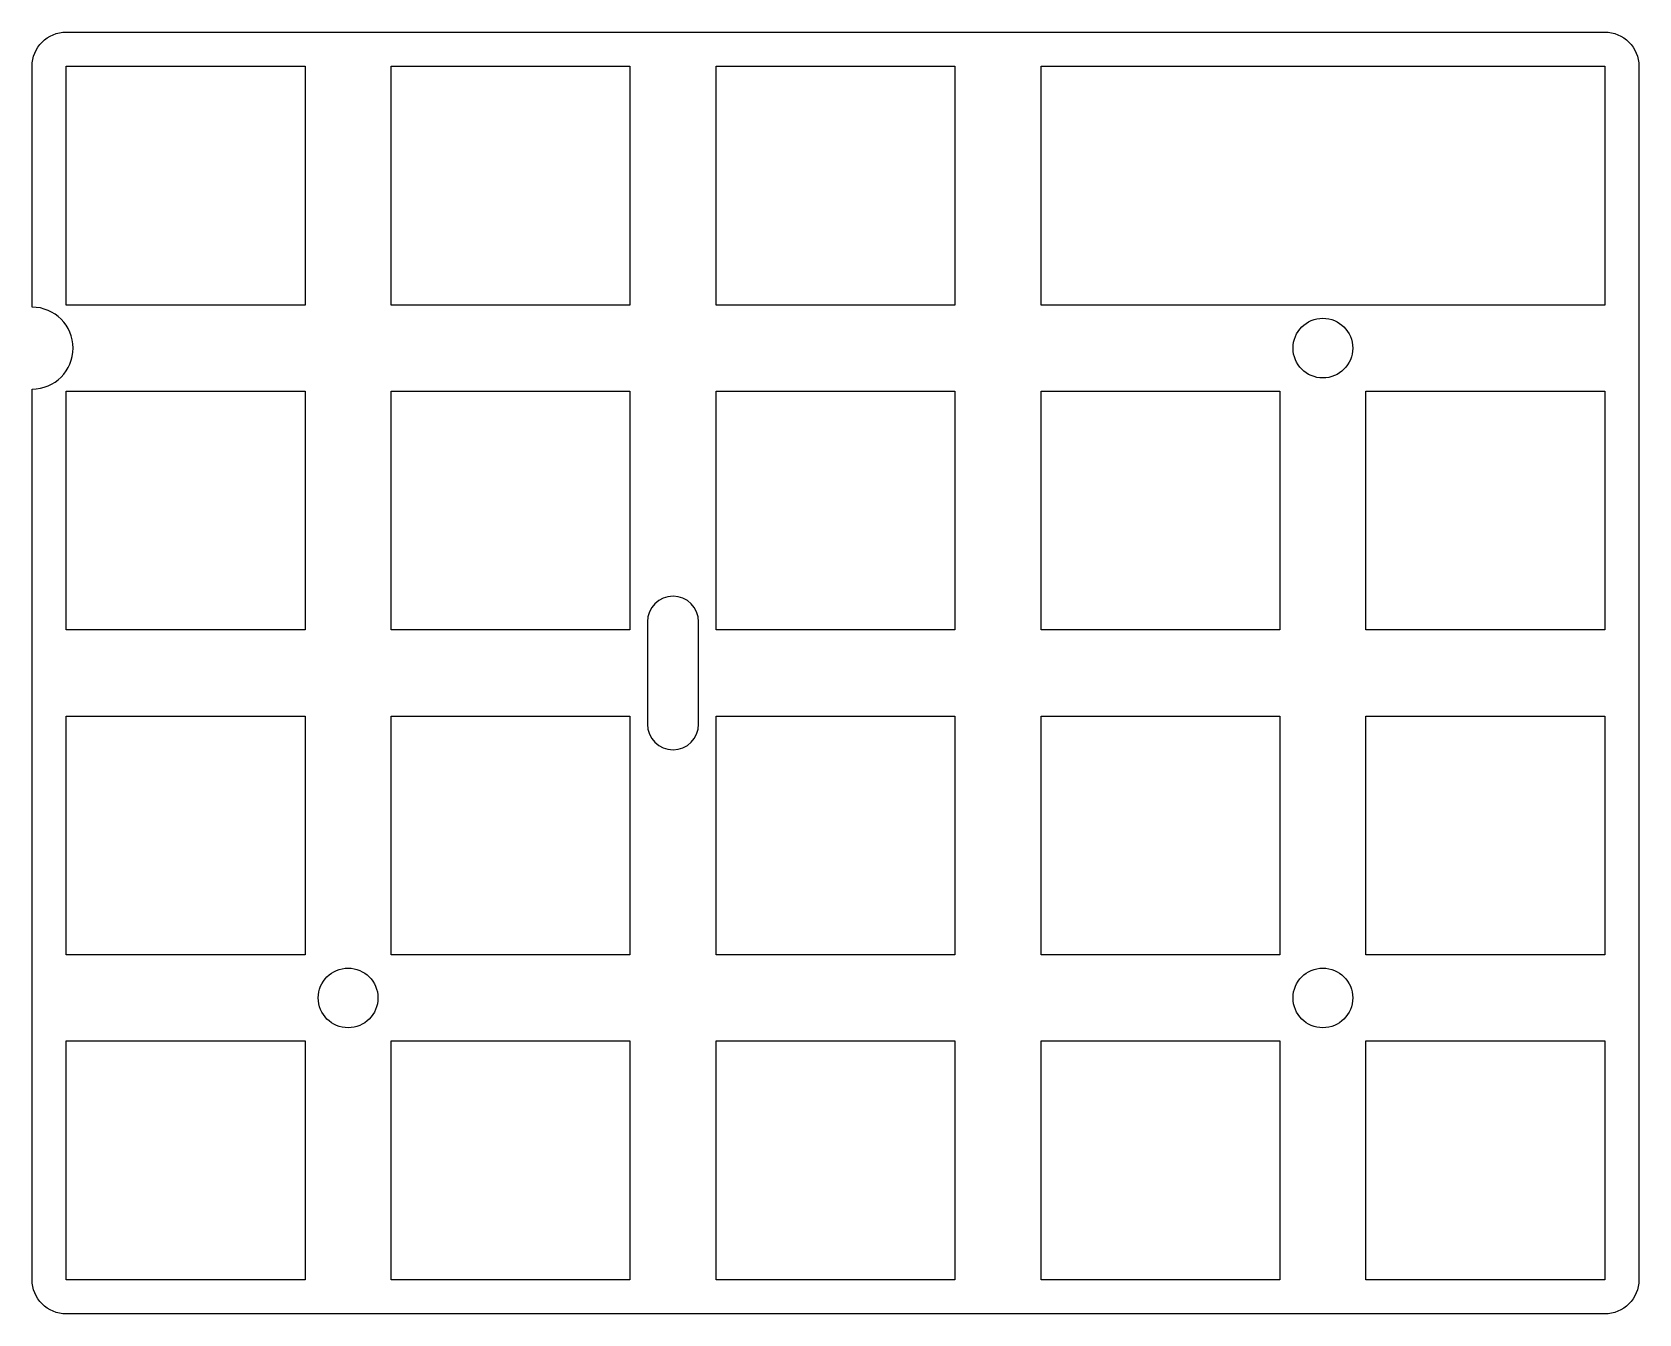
# Model space of a CAD drawing. Header units: millimetres. Extents: x -38.6 to 55.6, y -86.9 to -11.8.
import ezdxf

# ---------------------------------------------------------------- set-up
doc = ezdxf.new("R2010")
doc.units = ezdxf.units.MM
doc.layers.get('0').update_dxf_attribs({"linetype": 'CONTINUOUS'})

msp = doc.modelspace()

# ---------------------------------------------------------------- linework, layer by layer
for points in [[(-38.612, -32.691, 1), (-38.612, -27.891), (-38.612, -13.766, -0.414214), (-36.612, -11.766), (53.588, -11.766, -0.414214), (55.588, -13.766), (55.588, -84.916, -0.414214), (53.588, -86.916), (-36.612, -86.916, -0.414214), (-38.612, -84.916)], [(-2.537, -52.341, 1), (0.463, -52.341), (0.463, -46.341, 1), (-2.537, -46.341)]]:
    msp.add_lwpolyline(points, format="xyb", close=True)
for points in [[(-36.612, -13.766), (-22.612, -13.766), (-22.612, -27.766), (-36.612, -27.766)], [(-3.562, -13.766), (-3.562, -27.766), (-17.562, -27.766), (-17.562, -13.766)], [(15.488, -13.766), (15.488, -27.766), (1.488, -27.766), (1.488, -13.766)], [(20.538, -13.766), (53.588, -13.766), (53.588, -27.766), (20.538, -27.766)], [(-22.612, -32.816), (-22.612, -46.816), (-36.612, -46.816), (-36.612, -32.816)], [(-3.562, -32.816), (-3.562, -46.816), (-17.562, -46.816), (-17.562, -32.816)], [(15.488, -32.816), (15.488, -46.816), (1.488, -46.816), (1.488, -32.816)], [(34.538, -32.816), (34.538, -46.816), (20.538, -46.816), (20.538, -32.816)], [(53.588, -32.816), (53.588, -46.816), (39.588, -46.816), (39.588, -32.816)], [(-22.612, -51.866), (-22.612, -65.866), (-36.612, -65.866), (-36.612, -51.866)], [(-3.562, -51.866), (-3.562, -65.866), (-17.562, -65.866), (-17.562, -51.866)], [(15.488, -51.866), (15.488, -65.866), (1.488, -65.866), (1.488, -51.866)], [(34.538, -51.866), (34.538, -65.866), (20.538, -65.866), (20.538, -51.866)], [(53.588, -51.866), (53.588, -65.866), (39.588, -65.866), (39.588, -51.866)], [(-22.612, -70.916), (-22.612, -84.916), (-36.612, -84.916), (-36.612, -70.916)], [(-3.562, -70.916), (-3.562, -84.916), (-17.562, -84.916), (-17.562, -70.916)], [(15.488, -70.916), (15.488, -84.916), (1.488, -84.916), (1.488, -70.916)], [(34.538, -70.916), (34.538, -84.916), (20.538, -84.916), (20.538, -70.916)], [(53.588, -70.916), (53.588, -84.916), (39.588, -84.916), (39.588, -70.916)]]:
    msp.add_lwpolyline(points, close=True)
for centre in [(37.063, -30.291), (-20.087, -68.391), (37.063, -68.391)]:
    msp.add_circle(centre, 1.75)

doc.saveas('drawing.dxf')
